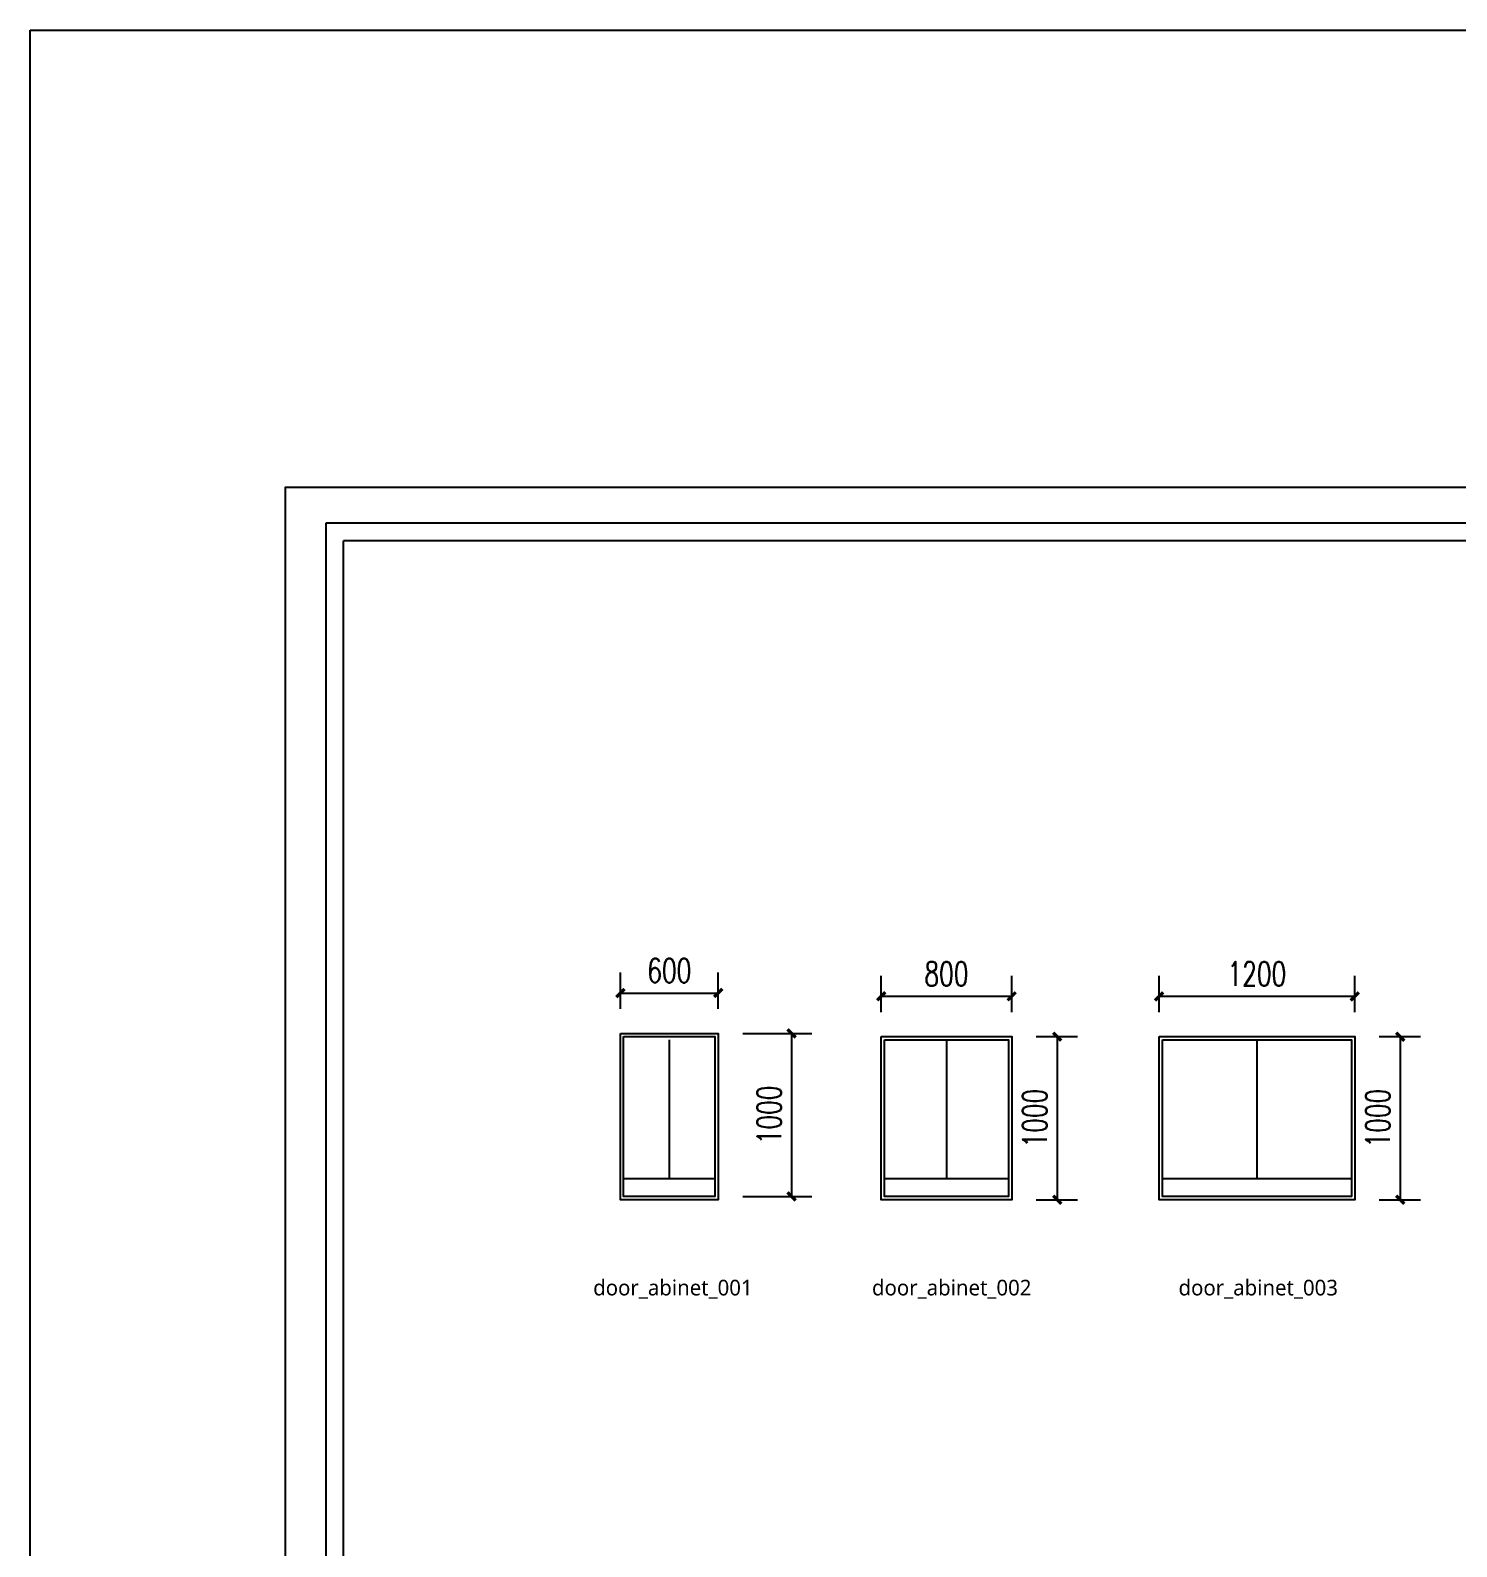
# Model space of a CAD drawing. Extents: x 96704 to 336282, y 34580 to 122302.
# Drawn here: x 116646 to 125393, y 45364 to 54662 of the extents above; entities that cross this region are included whole.
import ezdxf

# ---------------------------------------------------------------- set-up
doc = ezdxf.new("R2010")
doc.units = 0
doc.header["$LTSCALE"] = 1000
doc.header["$MEASUREMENT"] = 0
for name, color, linetype in [('DIM_SYMB', 3, 'Continuous'), ('PM-家具', 146, 'Continuous'), ('PUB_DIM', 3, 'Continuous')]:
    doc.layers.add(name, color=color, linetype=linetype)
doc.styles.add('_TCH_DIM_T3', font='SIMPLEX', dxfattribs={"width": 0.705882, "bigfont": 'GBCBIG'})
doc.styles.get("Standard").update_dxf_attribs({"font": 'gbenor.shx', "bigfont": 'gbcbig.shx'})
doc.dimstyles.new('_TCH_ARCH&&50', dxfattribs={"dimtxt": 148.75, "dimasz": 50, "dimexe": 125, "dimexo": 150, "dimgap": 63.125, "dimtad": 1, "dimdec": 0, "dimzin": 0, "dimdsep": 46, "dimtxsty": '_TCH_DIM_T3', "dimblk": 'ARCHTICK', "dimcen": 0.09, "dimclrt": 7, "dimazin": 2, "dimtfac": 1, "dimtdec": 0, "dimtix": 1, "dimtmove": 2, "dimatfit": 3, "dimfxl": 50, "dimtolj": 1, "dimtzin": 0, "dimarcsym": 0})

# ---------------------------------------------------------------- blocks, each defined once
blk = doc.blocks.new('_ArchTick')
at = {"color": 0, "linetype": 'ByBlock', "const_width": 0.4}
blk.add_lwpolyline([(-0.5, -0.5), (0.5, 0.5)], dxfattribs=at)
blk = doc.blocks.new('*D68')
at = {"layer": 'Defpoints', "color": 0, "transparency": 16777216}
for p in [(120864.3, 48758.9), (120264.3, 48511.5), (120864.3, 48511.5)]:
    blk.add_point(p, dxfattribs=at)
at = {"layer": 'PUB_DIM', "color": 0, "lineweight": -2, "transparency": 16777216}
for p, q in [((120264.3, 48661.5), (120264.3, 48883.9)), ((120864.3, 48661.5), (120864.3, 48883.9)), ((120264.3, 48758.9), (120864.3, 48758.9))]:
    blk.add_line(p, q, dxfattribs=at)
at = {"layer": 'PUB_DIM', "color": 0, "lineweight": -2, "transparency": 16777216, "xscale": 50, "yscale": 50, "zscale": 50, "rotation": 180}
blk.add_blockref('_ArchTick', (120264.3, 48758.9), dxfattribs=at)
at = {"layer": 'PUB_DIM', "color": 0, "lineweight": -2, "transparency": 16777216, "xscale": 50, "yscale": 50, "zscale": 50}
blk.add_blockref('_ArchTick', (120864.3, 48758.9), dxfattribs=at)
at = {"layer": 'PUB_DIM', "color": 7, "transparency": 16777216, "insert": (120564.3, 48896.4), "char_height": 148.75, "attachment_point": 5, "style": '_TCH_DIM_T3'}
blk.add_mtext('\\A1;600', dxfattribs=at)
blk = doc.blocks.new('*D69')
at = {"layer": 'Defpoints', "color": 0, "transparency": 16777216}
for p in [(122664.1, 48738.9), (121864.1, 48491.5), (122664.1, 48491.5)]:
    blk.add_point(p, dxfattribs=at)
at = {"layer": 'PUB_DIM', "color": 0, "lineweight": -2, "transparency": 16777216}
for p, q in [((121864.1, 48641.5), (121864.1, 48863.9)), ((122664.1, 48641.5), (122664.1, 48863.9)), ((121864.1, 48738.9), (122664.1, 48738.9))]:
    blk.add_line(p, q, dxfattribs=at)
at = {"layer": 'PUB_DIM', "color": 0, "lineweight": -2, "transparency": 16777216, "xscale": 50, "yscale": 50, "zscale": 50, "rotation": 180}
blk.add_blockref('_ArchTick', (121864.1, 48738.9), dxfattribs=at)
at = {"layer": 'PUB_DIM', "color": 0, "lineweight": -2, "transparency": 16777216, "xscale": 50, "yscale": 50, "zscale": 50}
blk.add_blockref('_ArchTick', (122664.1, 48738.9), dxfattribs=at)
at = {"layer": 'PUB_DIM', "color": 7, "transparency": 16777216, "insert": (122264.1, 48876.4), "char_height": 148.75, "attachment_point": 5, "style": '_TCH_DIM_T3'}
blk.add_mtext('\\A1;800', dxfattribs=at)
blk = doc.blocks.new('*D70')
at = {"layer": 'Defpoints', "color": 0, "transparency": 16777216}
for p in [(122664.1, 48491.5), (122664.1, 47491.5), (122943.2, 47491.5)]:
    blk.add_point(p, dxfattribs=at)
at = {"layer": 'PUB_DIM', "color": 0, "lineweight": -2, "transparency": 16777216}
for p, q in [((122814.1, 48491.5), (123068.2, 48491.5)), ((122943.2, 48491.5), (122943.2, 47491.5)), ((122814.1, 47491.5), (123068.2, 47491.5))]:
    blk.add_line(p, q, dxfattribs=at)
at = {"layer": 'PUB_DIM', "color": 0, "lineweight": -2, "transparency": 16777216, "xscale": 50, "yscale": 50, "zscale": 50}
for p, rotation in [((122943.2, 48491.5), 90), ((122943.2, 47491.5), 270)]:
    blk.add_blockref('_ArchTick', p, dxfattribs=dict(at, rotation=rotation))
at = {"layer": 'PUB_DIM', "color": 7, "transparency": 16777216, "insert": (122805.7, 47991.5), "char_height": 148.75, "attachment_point": 5, "rotation": 90, "style": '_TCH_DIM_T3'}
blk.add_mtext('\\A1;1000', dxfattribs=at)
blk = doc.blocks.new('*D71')
at = {"layer": 'Defpoints', "color": 0, "transparency": 16777216}
for p in [(124768, 48738.9), (123568, 48491.5), (124768, 48491.5)]:
    blk.add_point(p, dxfattribs=at)
at = {"layer": 'PUB_DIM', "color": 0, "lineweight": -2, "transparency": 16777216}
for p, q in [((123568, 48641.5), (123568, 48863.9)), ((124768, 48641.5), (124768, 48863.9)), ((123568, 48738.9), (124768, 48738.9))]:
    blk.add_line(p, q, dxfattribs=at)
at = {"layer": 'PUB_DIM', "color": 0, "lineweight": -2, "transparency": 16777216, "xscale": 50, "yscale": 50, "zscale": 50, "rotation": 180}
blk.add_blockref('_ArchTick', (123568, 48738.9), dxfattribs=at)
at = {"layer": 'PUB_DIM', "color": 0, "lineweight": -2, "transparency": 16777216, "xscale": 50, "yscale": 50, "zscale": 50}
blk.add_blockref('_ArchTick', (124768, 48738.9), dxfattribs=at)
at = {"layer": 'PUB_DIM', "color": 7, "transparency": 16777216, "insert": (124168, 48876.4), "char_height": 148.75, "attachment_point": 5, "style": '_TCH_DIM_T3'}
blk.add_mtext('\\A1;1200', dxfattribs=at)
blk = doc.blocks.new('*D72')
at = {"layer": 'Defpoints', "color": 0, "transparency": 16777216}
for p in [(124768, 48491.5), (124768, 47491.5), (125047.2, 47491.5)]:
    blk.add_point(p, dxfattribs=at)
at = {"layer": 'PUB_DIM', "color": 0, "lineweight": -2, "transparency": 16777216}
for p, q in [((124918, 48491.5), (125172.2, 48491.5)), ((125047.2, 48491.5), (125047.2, 47491.5)), ((124918, 47491.5), (125172.2, 47491.5))]:
    blk.add_line(p, q, dxfattribs=at)
at = {"layer": 'PUB_DIM', "color": 0, "lineweight": -2, "transparency": 16777216, "xscale": 50, "yscale": 50, "zscale": 50}
for p, rotation in [((125047.2, 48491.5), 90), ((125047.2, 47491.5), 270)]:
    blk.add_blockref('_ArchTick', p, dxfattribs=dict(at, rotation=rotation))
at = {"layer": 'PUB_DIM', "color": 7, "transparency": 16777216, "insert": (124909.7, 47991.5), "char_height": 148.75, "attachment_point": 5, "rotation": 90, "style": '_TCH_DIM_T3'}
blk.add_mtext('\\A1;1000', dxfattribs=at)
blk = doc.blocks.new('*D73')
at = {"layer": 'Defpoints', "color": 0, "transparency": 16777216}
for p in [(120864.3, 48511.5), (120864.3, 47511.5), (121314.2, 47511.5)]:
    blk.add_point(p, dxfattribs=at)
at = {"layer": 'PUB_DIM', "color": 0, "lineweight": -2, "transparency": 16777216}
for p, q in [((121014.3, 48511.5), (121439.2, 48511.5)), ((121314.2, 48511.5), (121314.2, 47511.5)), ((121014.3, 47511.5), (121439.2, 47511.5))]:
    blk.add_line(p, q, dxfattribs=at)
at = {"layer": 'PUB_DIM', "color": 0, "lineweight": -2, "transparency": 16777216, "xscale": 50, "yscale": 50, "zscale": 50}
for p, rotation in [((121314.2, 48511.5), 90), ((121314.2, 47511.5), 270)]:
    blk.add_blockref('_ArchTick', p, dxfattribs=dict(at, rotation=rotation))
at = {"layer": 'PUB_DIM', "color": 7, "transparency": 16777216, "insert": (121176.7, 48011.5), "char_height": 148.75, "attachment_point": 5, "rotation": 90, "style": '_TCH_DIM_T3'}
blk.add_mtext('\\A1;1000', dxfattribs=at)
blk = doc.blocks.new('5465767')
at = {"layer": 'PM-家具', "color": 251}
for p, q in [((123732.1, 48430), (123732.1, 47579.6)), ((123152.1, 47579.6), (124312.1, 47579.6))]:
    blk.add_line(p, q, dxfattribs=at)
at = {"layer": 'PM-家具'}
blk.add_lwpolyline([(123132.1, 48450), (124332.1, 48450), (124332.1, 47450), (123132.1, 47450)], close=True, dxfattribs=at)
at = {"layer": 'PM-家具', "color": 251}
blk.add_lwpolyline([(123152.1, 48430), (124312.1, 48430), (124312.1, 47470), (123152.1, 47470)], close=True, dxfattribs=at)

msp = doc.modelspace()

# ---------------------------------------------------------------- linework, layer by layer
at = {"color": 251}
for p, q in [((133898.1, 51640.2), (118456.9, 51640.2)), ((118456.9, 51640.2), (118456.9, 40827.7))]:
    msp.add_line(p, q, dxfattribs=at)
for p in [(133789.2, 51531.3), (118565.8, 40936.6)]:
    msp.add_line(p, (118565.8, 51531.3))
for points in [[(116645.6, 54662.2), (134730.3, 54662.2), (134730.3, 34580.2), (116645.6, 34580.2)], [(118207.9, 40609.9), (134115.8, 40609.9), (134115.8, 51858), (118207.9, 51858)]]:
    msp.add_lwpolyline(points, close=True)
at = {"layer": 'PM-家具', "color": 251}
for p, q in [((120564.3, 48471.5), (120564.3, 47621.1)), ((122264.1, 48471.5), (122264.1, 47621.1)), ((120284.3, 47621.1), (120844.3, 47621.1)), ((121884.1, 47621.1), (122644.1, 47621.1))]:
    msp.add_line(p, q, dxfattribs=at)
at = {"layer": 'PM-家具'}
for points in [[(120264.3, 48511.5), (120864.3, 48511.5), (120864.3, 47491.5), (120264.3, 47491.5)], [(121864.1, 48491.5), (122664.1, 48491.5), (122664.1, 47491.5), (121864.1, 47491.5)]]:
    msp.add_lwpolyline(points, close=True, dxfattribs=at)
at = {"layer": 'PM-家具', "color": 251}
for points in [[(120284.3, 48491.5), (120844.3, 48491.5), (120844.3, 47511.5), (120284.3, 47511.5)], [(121884.1, 48471.5), (122644.1, 48471.5), (122644.1, 47511.5), (121884.1, 47511.5)]]:
    msp.add_lwpolyline(points, close=True, dxfattribs=at)

# ---------------------------------------------------------------- block references
msp.add_blockref('5465767', (435.9, 41.5))

# ---------------------------------------------------------------- texts
at = {"layer": 'DIM_SYMB', "color": 7, "char_height": 96, "width": 745.875, "attachment_point": 1}
for s, insert in [('{\\fMicrosoft YaHei|b0|i0|c134|p34;door_abinet_001}', (120097.5, 47000.6)), ('{\\fMicrosoft YaHei|b0|i0|c134|p34;door_abinet_002}', (121807.4, 47000.6)), ('{\\fMicrosoft YaHei|b0|i0|c134|p34;door_abinet_003}', (123687.3, 47000.6))]:
    msp.add_mtext(s, dxfattribs=dict(at, insert=insert))

# ---------------------------------------------------------------- dimensions: what is measured, and where the dimension line sits
at = {"layer": 'PUB_DIM'}
for base, p1, p2, text, picture, middle in [((120864.3, 48758.9), (120264.3, 48511.5), (120864.3, 48511.5), '600', '*D68', (120564.3, 48896.4)), ((122664.1, 48738.9), (121864.1, 48491.5), (122664.1, 48491.5), '800', '*D69', (122264.1, 48876.4)), ((124768, 48738.9), (123568, 48491.5), (124768, 48491.5), '1200', '*D71', (124168, 48876.4))]:
    dim = msp.add_linear_dim(base=base, p1=p1, p2=p2, text=text, dimstyle='_TCH_ARCH&&50', dxfattribs=at)
    dim.commit()
    dim.dimension.update_dxf_attribs({"geometry": picture, "text_midpoint": middle})
for base, p1, p2, picture, middle in [((121314.2, 47511.5), (120864.3, 48511.5), (120864.3, 47511.5), '*D73', (121176.7, 48011.5)), ((122943.2, 47491.5), (122664.1, 48491.5), (122664.1, 47491.5), '*D70', (122805.7, 47991.5)), ((125047.2, 47491.5), (124768, 48491.5), (124768, 47491.5), '*D72', (124909.7, 47991.5))]:
    dim = msp.add_linear_dim(base=base, p1=p1, p2=p2, angle=90, dimstyle='_TCH_ARCH&&50', dxfattribs=at)
    dim.commit()
    dim.dimension.update_dxf_attribs({"geometry": picture, "text_midpoint": middle})

doc.saveas('drawing.dxf')
